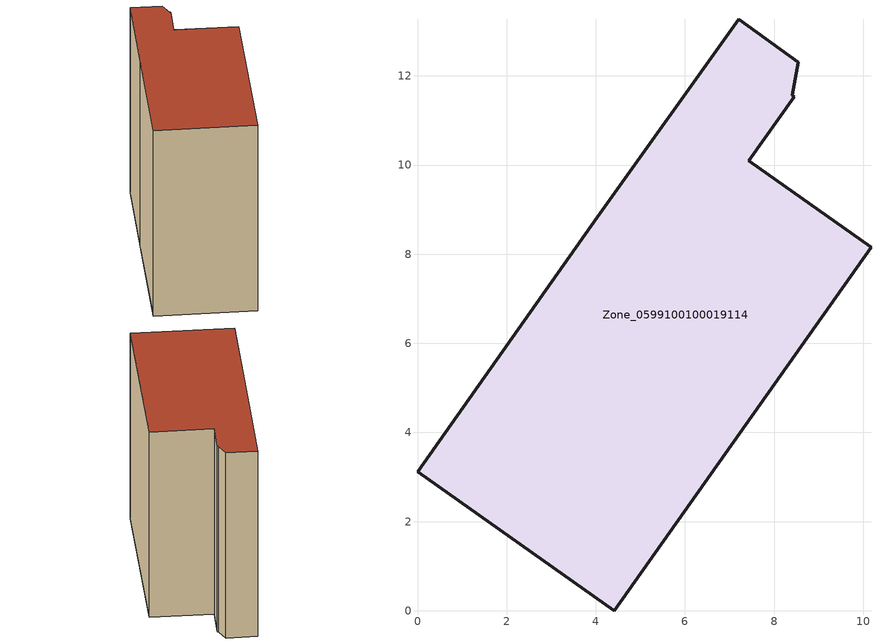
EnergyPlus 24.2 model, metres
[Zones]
Zone_0599100100019114
 floor ground (C_G): 8.41,11.56 8.46,11.54 7.43,10.1 10.18,8.16 4.41,0 0,3.12 4.03,8.82 7.2,13.27 8.54,12.31 z3.76
 wall outside (C_F): 4.41,0 10.18,8.16 7.43,10.1 8.46,11.54 8.41,11.56 8.54,12.31 7.2,13.27 4.03,8.82 0,3.12 4.41,0 z3.76:14.87
 roof outside (C_R): 8.46,11.54 8.41,11.56 8.54,12.31 7.2,13.27 4.03,8.82 0,3.12 4.41,0 10.18,8.16 7.43,10.1 z14.87
[BUILDING]
Pand.0599100100019114: North Axis=0; Terrain=City; Loads Convergence Tolerance Value=0.04; Temperature Convergence Tolerance Value=0.4; Solar Distribution=FullExterior; Maximum Number of Warmup Days=25; Minimum Number of Warmup Days=1
[Site:Location]
Rotterdam.The.Hague.AP_ZH_NLD Design_Conditions: Latitude=51.96; Longitude=4.45; Time Zone=1; Elevation=-4.5
[SITE:GROUNDTEMPERATURE:BUILDINGSURFACE]
18, 18, 18, 18, 18, 18, 18, 18, 18, 18, 18, 18
[MATERIAL] Thermal Absorptance=0.9; Solar Absorptance=0.7; Visible Absorptance=0.7
Name | Roughness | Thickness | Conductivity | Density | Specific Heat
G.TI.2015-2018 | MediumSmooth | 0.15 | 0.0428571 | 540 | 1210
F.TI.2015-2018 | Rough | 0.3 | 0.0666667 | 1920 | 840
R.TI.2015-2018 | MediumRough | 0.2 | 0.0333333 | 1500 | 1000
[CONSTRUCTION]
C_G: G.TI.2015-2018
C_F: F.TI.2015-2018
C_R: R.TI.2015-2018
[ZONE]
Zone_0599100100019114: Type=1; Multiplier=1; Ceiling Height=Autocalculate; Volume=Autocalculate; Floor Area=autocalculate; Part of Total Floor Area=Yes
[ZONEINFILTRATION:DESIGNFLOWRATE]
Infil_Zone_0599100100019114: Zone or ZoneList or Space or SpaceList=Zone_0599100100019114; Schedule=AlwaysOn; Design Flow Rate Calculation Method=Flow/Area; Flow Rate per Floor Area=0.0015; Constant Term Coefficient=1; Temperature Term Coefficient=0; Velocity Term Coefficient=0; Velocity Squared Term Coefficient=0
[HVACTEMPLATE:ZONE:IDEALLOADSAIRSYSTEM]
Zone_0599100100019114: Maximum Heating Supply Air Temperature=50; Minimum Cooling Supply Air Temperature=13; Maximum Heating Supply Air Humidity Ratio=0.0156; Minimum Cooling Supply Air Humidity Ratio=0.0077; Heating Limit=NoLimit; Cooling Limit=NoLimit; Dehumidification Control Type=ConstantSensibleHeatRatio; Cooling Sensible Heat Ratio=0.7; Dehumidification Setpoint=60; Humidification Control Type=None; Humidification Setpoint=30; Outdoor Air Method=None; Outdoor Air Flow Rate per Person=0.00944; Outdoor Air Flow Rate per Zone Floor Area=0; Outdoor Air Flow Rate per Zone=0; Demand Controlled Ventilation Type=None; Outdoor Air Economizer Type=NoEconomizer; Heat Recovery Type=None; Sensible Heat Recovery Effectiveness=0.7; Latent Heat Recovery Effectiveness=0.65
[ZONECONTROL:THERMOSTAT]
ThermostatControl_Zone_0599100100019114: Zone or ZoneList=Zone_0599100100019114; Control Type Schedule=DualSetpointControlType; Control 1=Thermostat_Zone_0599100100019114; Temperature Difference Between Cutout And Setpoint=0
[THERMOSTATSETPOINT:DUALSETPOINT]
Thermostat_Zone_0599100100019114: Heating Setpoint Temperature Schedule=HeatingSetpoint_Zone_0599100100019114; Cooling Setpoint Temperature Schedule=CoolingSetpoint_Zone_0599100100019114
[SCHEDULE:COMPACT]
HeatingSetpoint_Zone_0599100100019114: Through: 12/31, For: AllDays, Until: 24:00, 21
CoolingSetpoint_Zone_0599100100019114: Through: 12/31, For: AllDays, Until: 24:00, 24
DualSetpointControlType: Through: 12/31, For: AllDays, Until: 24:00, 4
AlwaysOn: Through: 12/31, For: AllDays, Until: 24:00, 1
